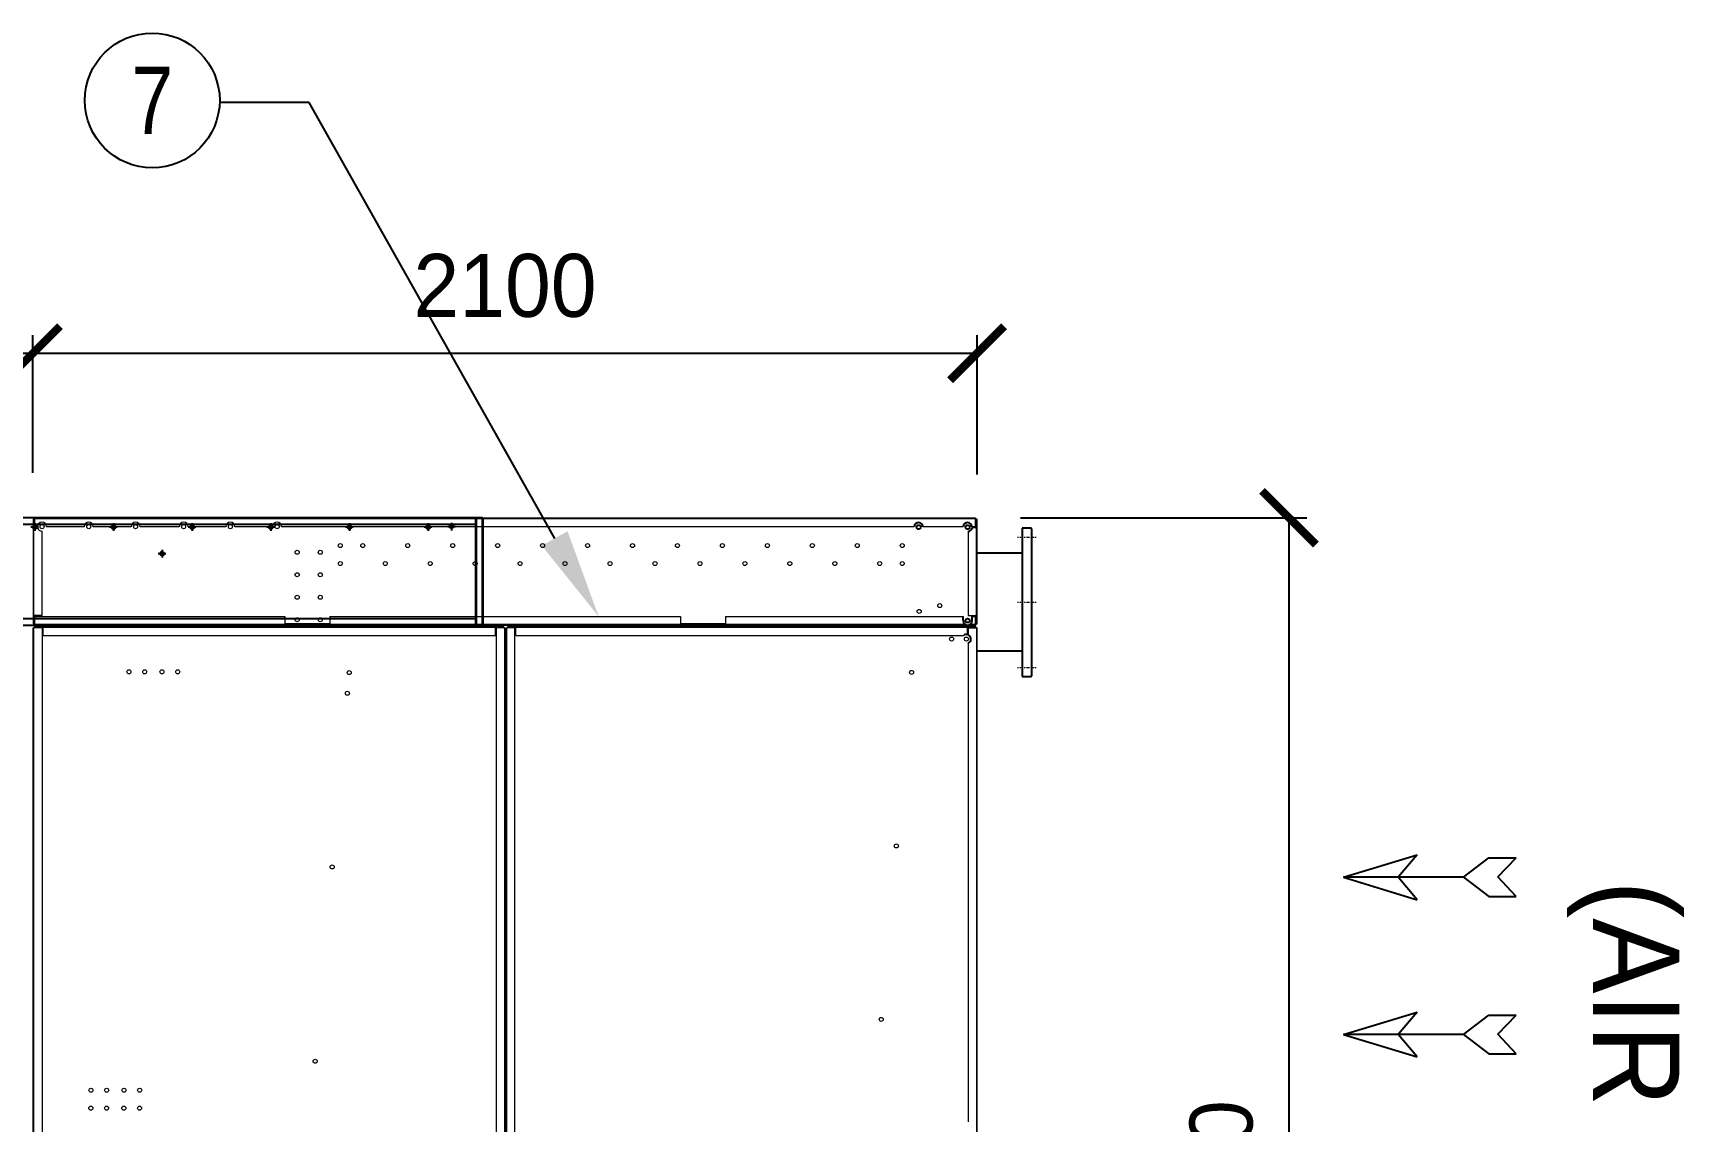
# Model space of a CAD drawing. Header units: millimetres. Extents: x 9871 to 39278, y 5493 to 26288.
# Drawn here: x 22533 to 26206, y 13206 to 15629 of the extents above; entities that cross this region are included whole.
import ezdxf
from ezdxf import colors
from ezdxf.entities.mleader import LeaderData, LeaderLine
from ezdxf.enums import TextEntityAlignment as Align
from ezdxf.math import Vec2, Vec3

# ---------------------------------------------------------------- set-up
doc = ezdxf.new("R2010")
doc.units = ezdxf.units.MM
doc.linetypes.add('CENTER', pattern=[2, 1.25, -0.25, 0.25, -0.25])
doc.linetypes.add('DGN Style 4', pattern=[4.8, 2.4, -1.2, 0, -1.2])
for name, color, linetype in [('center', 1, 'CENTER'), ('SSL', 7, 'Continuous'), ('냉각탑_dim', 1, 'Continuous'), ('냉각탑_text', 3, 'Continuous')]:
    doc.layers.add(name, color=color, linetype=linetype)
doc.layers.add('L(c)', color=1, linetype='DGN Style 4', lineweight=5)
doc.styles.add('HY울릉도L', font='')
doc.styles.get("Standard").update_dxf_attribs({"font": 'arial.ttf'})
doc.styles.add('돋움', font='Dotum.ttf')
doc.styles.get('HY울릉도L').set_extended_font_data('HY울릉도L')
doc.dimstyles.new('성지DIM', dxfattribs={"dimtxt": 3.5, "dimasz": 3, "dimexe": 1, "dimexo": 2.5, "dimgap": 2, "dimtad": 1, "dimdec": 0, "dimzin": 3, "dimdsep": 46, "dimtxsty": 'HY울릉도L', "dimblk": 'ARCHTICK', "dimcen": -2, "dimclrd": 256, "dimclre": 256, "dimclrt": 7, "dimadec": 0, "dimazin": 0, "dimtfac": 1, "dimtdec": 0, "dimtofl": 0, "dimtmove": 0, "dimatfit": 3, "dimfxl": 1, "dimtolj": 1, "dimtzin": 0, "dimlwe": -1, "dimarcsym": 0})

# ---------------------------------------------------------------- blocks, each defined once
blk = doc.blocks.new('화살표 IN OUT')
at = {"layer": '냉각탑_dim'}
for p, q in [((-322.7, 43), (-383.9, 43)), ((-343.1, 0.5), (-383.9, 43)), ((-266.4, 0), (-322.7, 43)), ((-163.5, 50), (-121.5, 0)), ((0, 0), (-163.5, 50)), ((-383.9, -43), (-343.1, 0.5)), ((-266.4, 0), (-322.7, -43)), ((-266.4, 0), (0, 0)), ((-163.5, -50), (-121.5, 0)), ((0, 0), (-163.5, -50)), ((-322.7, -43), (-383.9, -43))]:
    blk.add_line(p, q, dxfattribs=at)
blk = doc.blocks.new('_ArchTick')
at = {"color": 0, "linetype": 'ByBlock', "const_width": 0.15}
blk.add_lwpolyline([(-0.5, -0.5), (0.5, 0.5)], dxfattribs=at)
blk = doc.blocks.new('*D89')
at = {"layer": 'Defpoints', "color": 0, "transparency": 16777216}
for p in [(22533.3, 14916.4), (20133.3, 14550.4), (22533.3, 14550.4)]:
    blk.add_point(p, dxfattribs=at)
at = {"layer": '냉각탑_dim', "transparency": 16777216}
for p, q in [((20133.3, 14650.4), (20133.3, 14956.4)), ((22533.3, 14650.4), (22533.3, 14956.4))]:
    blk.add_line(p, q, dxfattribs=at)
at = {"layer": '냉각탑_dim', "lineweight": -2, "transparency": 16777216}
blk.add_line((20133.3, 14916.4), (22533.3, 14916.4), dxfattribs=at)
at = {"layer": '냉각탑_dim', "lineweight": -2, "transparency": 16777216, "xscale": 120, "yscale": 120, "zscale": 120, "rotation": 180}
blk.add_blockref('_ArchTick', (20133.3, 14916.4), dxfattribs=at)
at = {"layer": '냉각탑_dim', "lineweight": -2, "transparency": 16777216, "xscale": 120, "yscale": 120, "zscale": 120}
blk.add_blockref('_ArchTick', (22533.3, 14916.4), dxfattribs=at)
at = {"layer": '냉각탑_dim', "color": 7, "transparency": 16777216, "insert": (21333.3, 15066.4), "char_height": 140, "attachment_point": 5, "style": 'HY울릉도L'}
blk.add_mtext('\\A1;2400', dxfattribs=at)
blk = doc.blocks.new('*D90')
at = {"layer": 'Defpoints', "color": 0, "transparency": 16777216}
for p in [(24633.4, 14916.4), (22533.3, 14550.4), (24633.4, 14546.9)]:
    blk.add_point(p, dxfattribs=at)
at = {"layer": '냉각탑_dim', "transparency": 16777216}
for p, q in [((22533.3, 14650.4), (22533.3, 14956.4)), ((24633.4, 14646.9), (24633.4, 14956.4))]:
    blk.add_line(p, q, dxfattribs=at)
at = {"layer": '냉각탑_dim', "lineweight": -2, "transparency": 16777216}
blk.add_line((22533.3, 14916.4), (24633.4, 14916.4), dxfattribs=at)
at = {"layer": '냉각탑_dim', "lineweight": -2, "transparency": 16777216, "xscale": 120, "yscale": 120, "zscale": 120, "rotation": 180}
blk.add_blockref('_ArchTick', (22533.3, 14916.4), dxfattribs=at)
at = {"layer": '냉각탑_dim', "lineweight": -2, "transparency": 16777216, "xscale": 120, "yscale": 120, "zscale": 120}
blk.add_blockref('_ArchTick', (24633.4, 14916.4), dxfattribs=at)
at = {"layer": '냉각탑_dim', "color": 7, "transparency": 16777216, "insert": (23583.3, 15066.4), "char_height": 140, "attachment_point": 5, "style": 'HY울릉도L'}
blk.add_mtext('\\A1;2100', dxfattribs=at)
blk = doc.blocks.new('*D92')
at = {"layer": 'Defpoints', "color": 0, "transparency": 16777216}
for p in [(24629.9, 14550.4), (24629.9, 11550.4), (25327.2, 11550.4)]:
    blk.add_point(p, dxfattribs=at)
at = {"layer": '냉각탑_dim', "transparency": 16777216}
for p, q in [((24729.9, 14550.4), (25367.2, 14550.4)), ((24729.9, 11550.4), (25367.2, 11550.4))]:
    blk.add_line(p, q, dxfattribs=at)
at = {"layer": '냉각탑_dim', "lineweight": -2, "transparency": 16777216}
blk.add_line((25327.2, 14550.4), (25327.2, 11550.4), dxfattribs=at)
at = {"layer": '냉각탑_dim', "lineweight": -2, "transparency": 16777216, "xscale": 120, "yscale": 120, "zscale": 120}
for p, rotation in [((25327.2, 14550.4), 90), ((25327.2, 11550.4), 270)]:
    blk.add_blockref('_ArchTick', p, dxfattribs=dict(at, rotation=rotation))
at = {"layer": '냉각탑_dim', "color": 7, "transparency": 16777216, "insert": (25177.2, 13050.4), "char_height": 140, "attachment_point": 5, "rotation": 90, "style": 'HY울릉도L'}
blk.add_mtext('\\A1;3000', dxfattribs=at)
blk = doc.blocks.new('A$C799753AE')
for p, q in [((0, 11), (0, 251)), ((1100, 251), (0, 251)), ((3400, 251), (0, 251)), ((3400, 251), (0, 251)), ((15, 251), (15, 11)), ((3385, 236), (15, 236)), ((3400, 251), (1102, 251)), ((3400, 251), (1102, 251)), ((3400, 11), (0, 11)), ((42, 11), (0, 11)), ((42, 11), (0, 11)), ((3385, 26), (15, 26)), ((142, 11), (1934, 11))]:
    blk.add_line(p, q)
at = {"color": 7, "lineweight": 35}
for p, q in [((3385, 251), (3385, 11)), ((3400, 251), (3400, 11)), ((3400, 251), (3400, 11)), ((3400, 251), (3400, 11)), ((3400, 251), (3400, 11))]:
    blk.add_line(p, q, dxfattribs=at)
for centre in [(25, 230), (200, 230), (375, 230), (550, 230), (725, 230), (900, 230), (1075, 230), (1127, 230), (1302, 230), (1477, 230), (1652, 230), (1827, 230), (2002, 230), (2177, 230), (2229, 230), (2404, 230), (2579, 230), (2754, 230), (2929, 230), (3104, 230), (3279, 230), (21, 184), (1101, 182), (1101, 182), (2249, 184), (2249, 184), (2687.2, 170.7), (2249, 84), (2249, 84), (21, 34)]:
    blk.add_circle(centre, 4.5)
at = {"color": 7, "lineweight": 15}
blk.add_circle((3331, 231), 4.5, dxfattribs=at)
at = {"layer": 'center'}
for p, q in [((33.5, 230), (16.5, 230)), ((25, 238.5), (25, 221.5)), ((208.5, 230), (191.5, 230)), ((200, 238.5), (200, 221.5)), ((383.5, 230), (366.5, 230)), ((375, 238.5), (375, 221.5)), ((558.5, 230), (541.5, 230)), ((550, 238.5), (550, 221.5)), ((733.5, 230), (716.5, 230)), ((725, 238.5), (725, 221.5)), ((908.5, 230), (891.5, 230)), ((900, 238.5), (900, 221.5)), ((1083.5, 230), (1066.5, 230)), ((1075, 238.5), (1075, 221.5)), ((1135.5, 230), (1118.5, 230)), ((1127, 238.5), (1127, 221.5)), ((1310.5, 230), (1293.5, 230)), ((1302, 238.5), (1302, 221.5)), ((1485.5, 230), (1468.5, 230)), ((1477, 238.5), (1477, 221.5)), ((1660.5, 230), (1643.5, 230)), ((1652, 238.5), (1652, 221.5)), ((1835.5, 230), (1818.5, 230)), ((1827, 238.5), (1827, 221.5)), ((2010.5, 230), (1993.5, 230)), ((2002, 238.5), (2002, 221.5)), ((2185.5, 230), (2168.5, 230)), ((2177, 238.5), (2177, 221.5)), ((2237.5, 230), (2220.5, 230)), ((2229, 238.5), (2229, 221.5)), ((2412.5, 230), (2395.5, 230)), ((2404, 238.5), (2404, 221.5)), ((2587.5, 230), (2570.5, 230)), ((2579, 238.5), (2579, 221.5)), ((2762.5, 230), (2745.5, 230)), ((2754, 238.5), (2754, 221.5)), ((2937.5, 230), (2920.5, 230)), ((2929, 238.5), (2929, 221.5)), ((3112.5, 230), (3095.5, 230)), ((3104, 238.5), (3104, 221.5)), ((3287.5, 230), (3270.5, 230)), ((3279, 238.5), (3279, 221.5)), ((3339.5, 231), (3322.5, 231)), ((3331, 239.5), (3331, 222.5)), ((29.5, 184), (12.5, 184)), ((12.5, 184), (29.5, 184)), ((21, 192.5), (21, 175.5)), ((1101, 190.5), (1101, 173.5)), ((2240.5, 184), (2257.5, 184)), ((2249, 192.5), (2249, 175.5)), ((1092.5, 182), (1109.5, 182)), ((2695.7, 170.7), (2678.7, 170.7)), ((2687.2, 179.2), (2687.2, 162.2)), ((2240.5, 84), (2257.5, 84)), ((2249, 92.5), (2249, 75.5)), ((21, 42.5), (21, 25.5)), ((12.5, 34), (29.5, 34)), ((50, 17), (50, 0)), ((250, 17), (250, 0)), ((450, 17), (450, 0))]:
    blk.add_line(p, q, dxfattribs=at)
blk = doc.blocks.new('*U73')
for p, q in [((-11, 165), (-11, -165)), ((9, 165), (-11, 165)), ((11, -163), (11, 163)), ((-11, -165), (9, -165))]:
    blk.add_line(p, q)
for centre, start, end in [((9, 163), 0, 90), ((9, -163), 270, 0)]:
    blk.add_arc(centre, 2, start, end)
blk = doc.blocks.new('A$C9ace8947')
at = {"layer": 'L(c)'}
for p, q in [((0, 310), (42, 310)), ((0, 165), (42, 165)), ((0, 20), (42, 20))]:
    blk.add_line(p, q, dxfattribs=at)
blk.add_blockref('*U73', (21, 165))
blk = doc.blocks.new('1')
at = {"color": 7, "lineweight": 15}
for p, q in [((22535.4, 14546.9), (22533.4, 14546.9)), ((22533.4, 14546.9), (22533.4, 14528.4)), ((22535.4, 14528.4), (22535.4, 14546.9)), ((22536.9, 14546.9), (22535.4, 14546.9)), ((22536.9, 14546.9), (22536.9, 14550.4)), ((22536.9, 14550.4), (24629.9, 14550.4)), ((22536.9, 14548.4), (24629.9, 14548.4)), ((22536.9, 14546.9), (22536.9, 14530.4)), ((22626.9, 14550.4), (22626.9, 14548.4)), ((22639.9, 14550.4), (22639.9, 14548.4)), ((22674.4, 14550.4), (22674.4, 14548.4)), ((22692.4, 14550.4), (22692.4, 14548.4)), ((22720.4, 14550.4), (22720.4, 14548.4)), ((22738.4, 14550.4), (22738.4, 14548.4)), ((24428.4, 14550.4), (24428.4, 14548.4)), ((24446.4, 14550.4), (24446.4, 14548.4)), ((24474.4, 14550.4), (24474.4, 14548.4)), ((24492.4, 14550.4), (24492.4, 14548.4)), ((24526.9, 14550.4), (24526.9, 14548.4)), ((24539.9, 14550.4), (24539.9, 14548.4)), ((24629.9, 14546.9), (24629.9, 14550.4)), ((24629.9, 14530.4), (24629.9, 14546.9)), ((24629.9, 14546.9), (24631.4, 14546.9)), ((24631.4, 14546.9), (24631.4, 14528.4)), ((24633.4, 14546.9), (24631.4, 14546.9)), ((24633.4, 14528.4), (24633.4, 14546.9)), ((22533.4, 14528.4), (22536.9, 14528.4)), ((22533.4, 14528.4), (22533.4, 14332.4)), ((22535.4, 14524.9), (22533.4, 14524.9)), ((22535.4, 14515.9), (22533.4, 14515.9)), ((22535.4, 14332.4), (22535.4, 14528.4)), ((22543.4, 14530.4), (22536.9, 14530.4)), ((22536.9, 14528.4), (22543.6, 14528.4)), ((22553.4, 14332.4), (22553.4, 14520.4)), ((22647.4, 14530.4), (22563.4, 14530.4)), ((22751.4, 14530.4), (22667.4, 14530.4)), ((22858.4, 14530.4), (22771.4, 14530.4)), ((22962.4, 14530.4), (22878.4, 14530.4)), ((23066.4, 14530.4), (22982.4, 14530.4)), ((24493.4, 14530.4), (23086.4, 14530.4)), ((24602.4, 14530.4), (24513.3, 14530.4)), ((24613.4, 14519.4), (24613.4, 14332.4)), ((24629.9, 14530.4), (24622.3, 14530.4)), ((24622.3, 14528.4), (24629.9, 14528.4)), ((24633.4, 14528.4), (24629.9, 14528.4)), ((24631.4, 14528.4), (24631.4, 14332.4)), ((24633.4, 14524.9), (24631.4, 14524.9)), ((24633.4, 14515.9), (24631.4, 14515.9)), ((24633.4, 14332.4), (24633.4, 14528.4)), ((22535.4, 14434.9), (22533.4, 14434.9)), ((24633.4, 14434.9), (24631.4, 14434.9)), ((22535.4, 14425.9), (22533.4, 14425.9)), ((24633.4, 14425.9), (24631.4, 14425.9)), ((22535.4, 14344.9), (22533.4, 14344.9)), ((22535.4, 14335.9), (22533.4, 14335.9)), ((22533.4, 14332.4), (22536.9, 14332.4)), ((22533.4, 14332.4), (22533.4, 14313.9)), ((22535.4, 14313.9), (22535.4, 14332.4)), ((22553.4, 14332.4), (22536.9, 14332.4)), ((22536.9, 14330.4), (23093.4, 14330.4)), ((22536.9, 14330.4), (22536.9, 14313.9)), ((23093.4, 14330.4), (23093.4, 14313.9)), ((23193.4, 14330.4), (23973.4, 14330.4)), ((23193.4, 14330.4), (23193.4, 14313.9)), ((23973.4, 14330.4), (23973.4, 14313.9)), ((24073.4, 14330.4), (24602.4, 14330.4)), ((24073.4, 14330.4), (24073.4, 14313.9)), ((24613.4, 14332.4), (24629.9, 14332.4)), ((24622.4, 14330.4), (24629.9, 14330.4)), ((24633.4, 14332.4), (24629.9, 14332.4)), ((24629.9, 14313.9), (24629.9, 14330.4)), ((24633.4, 14344.9), (24631.4, 14344.9)), ((24633.4, 14335.9), (24631.4, 14335.9)), ((24631.4, 14332.4), (24631.4, 14313.9)), ((24633.4, 14313.9), (24633.4, 14332.4)), ((22533.4, 14313.9), (22535.4, 14313.9)), ((22533.4, 12055.5), (22533.4, 14305.3)), ((22536.5, 14305.3), (22533.4, 14305.3)), ((22535, 12055.5), (22535, 14305.3)), ((22536.9, 14313.9), (22535.4, 14313.9)), ((22555, 14308.4), (22536.5, 14308.4)), ((22536.5, 14308.4), (22536.5, 14306.8)), ((22536.5, 14306.8), (22555, 14306.8)), ((22536.5, 14305.3), (22536.5, 14306.8)), ((22553.4, 14305.3), (22536.5, 14305.3)), ((22536.9, 14313.9), (22536.9, 14310.4)), ((24608, 14312.4), (22536.9, 14312.4)), ((24629.9, 14310.4), (22536.9, 14310.4)), ((22553.4, 14305.3), (22553.4, 12081.8)), ((22553.9, 14308.4), (22553.9, 14306.8)), ((22555, 14305.3), (22555, 14308.4)), ((22555, 14308.4), (23561.8, 14308.4)), ((22555, 14306.8), (23561.8, 14306.8)), ((22555, 14305.3), (22555, 14288.4)), ((22555, 14288.4), (23561.8, 14288.4)), ((22555.4, 14310.4), (22555.4, 14312.4)), ((22561.4, 14310.4), (22561.4, 14312.4)), ((22562.9, 14308.4), (22562.9, 14306.8)), ((22753.9, 14308.4), (22753.9, 14306.8)), ((22755.4, 14310.4), (22755.4, 14312.4)), ((22761.4, 14310.4), (22761.4, 14312.4)), ((22762.9, 14308.4), (22762.9, 14306.8)), ((22953.9, 14308.4), (22953.9, 14306.8)), ((22955.4, 14310.4), (22955.4, 14312.4)), ((22961.4, 14310.4), (22961.4, 14312.4)), ((22962.9, 14308.4), (22962.9, 14306.8)), ((23193.4, 14313.9), (23093.4, 14313.9)), ((23153.9, 14308.4), (23153.9, 14306.8)), ((23155.4, 14310.4), (23155.4, 14312.4)), ((23161.4, 14310.4), (23161.4, 14312.4)), ((23162.9, 14308.4), (23162.9, 14306.8)), ((23353.9, 14308.4), (23353.9, 14306.8)), ((23355.4, 14310.4), (23355.4, 14312.4)), ((23361.4, 14310.4), (23361.4, 14312.4)), ((23362.9, 14308.4), (23362.9, 14306.8)), ((23553.9, 14308.4), (23553.9, 14306.8)), ((23555.4, 14310.4), (23555.4, 14312.4)), ((23561.4, 14310.4), (23561.4, 14312.4)), ((23561.8, 14305.3), (23561.8, 14308.4)), ((23580.3, 14308.4), (23561.8, 14308.4)), ((23561.8, 14306.8), (23580.3, 14306.8)), ((23561.8, 14288.4), (23561.8, 14305.3)), ((23562.9, 14308.4), (23562.9, 14306.8)), ((23580.3, 14305.3), (23563.4, 14305.3)), ((23563.4, 14305.3), (23563.4, 12055.5)), ((23580.3, 14306.8), (23580.3, 14308.4)), ((23580.3, 14305.3), (23580.3, 14306.8)), ((23580.3, 14305.3), (23583.4, 14305.3)), ((23581.8, 14305.3), (23581.8, 12055.5)), ((23583.4, 14305.3), (23583.4, 12055.5)), ((23585.4, 14305.3), (23585.4, 12055.5)), ((23585.4, 14305.3), (23588.5, 14305.3)), ((23587, 12055.5), (23587, 14305.3)), ((23588.5, 14308.4), (23588.5, 14306.8)), ((23607, 14308.4), (23588.5, 14308.4)), ((23588.5, 14305.3), (23588.5, 14306.8)), ((23588.5, 14306.8), (23607, 14306.8)), ((23605.4, 14305.3), (23588.5, 14305.3)), ((23604.9, 14308.4), (23604.9, 14306.8)), ((23605.4, 12055.5), (23605.4, 14305.3)), ((23606.4, 14310.4), (23606.4, 14312.4)), ((24611.8, 14308.4), (23607, 14308.4)), ((23607, 14308.4), (23607, 14305.3)), ((23607, 14306.8), (24611.8, 14306.8)), ((23607, 14288.4), (23607, 14305.3)), ((23607, 14288.4), (24603.6, 14288.4)), ((23612.4, 14310.4), (23612.4, 14312.4)), ((23613.9, 14308.4), (23613.9, 14306.8)), ((23804.9, 14308.4), (23804.9, 14306.8)), ((23806.4, 14310.4), (23806.4, 14312.4)), ((23812.4, 14310.4), (23812.4, 14312.4)), ((23813.9, 14308.4), (23813.9, 14306.8)), ((24073.4, 14313.9), (23973.4, 14313.9)), ((24004.9, 14308.4), (24004.9, 14306.8)), ((24006.4, 14310.4), (24006.4, 14312.4)), ((24012.4, 14310.4), (24012.4, 14312.4)), ((24013.9, 14308.4), (24013.9, 14306.8)), ((24204.9, 14308.4), (24204.9, 14306.8)), ((24206.4, 14310.4), (24206.4, 14312.4)), ((24212.4, 14310.4), (24212.4, 14312.4)), ((24213.9, 14308.4), (24213.9, 14306.8)), ((24404.9, 14308.4), (24404.9, 14306.8)), ((24406.4, 14310.4), (24406.4, 14312.4)), ((24412.4, 14310.4), (24412.4, 14312.4)), ((24413.9, 14308.4), (24413.9, 14306.8)), ((24604.9, 14308.4), (24604.9, 14306.8)), ((24606.4, 14310.4), (24606.4, 14312.4)), ((24630.3, 14308.4), (24611.8, 14308.4)), ((24611.8, 14308.4), (24611.8, 14305.3)), ((24611.8, 14306.8), (24630.3, 14306.8)), ((24611.8, 14290.1), (24611.8, 14305.3)), ((24612.4, 14310.4), (24612.4, 14311.4)), ((24613.4, 14305.3), (24630.3, 14305.3)), ((24613.4, 14305.3), (24613.4, 14289.7)), ((24613.9, 14308.4), (24613.9, 14306.8)), ((24629.9, 14312.4), (24616.7, 14312.4)), ((24629.9, 14313.9), (24629.9, 14310.4)), ((24629.9, 14313.9), (24631.4, 14313.9)), ((24630.3, 14306.8), (24630.3, 14308.4)), ((24630.3, 14305.3), (24630.3, 14306.8)), ((24633.4, 14305.3), (24630.3, 14305.3)), ((24631.4, 14313.9), (24633.4, 14313.9)), ((24631.8, 14305.3), (24631.8, 12055.5)), ((24633.4, 12055.5), (24633.4, 14305.3)), ((22533.4, 14284.9), (22535, 14284.9)), ((22533.4, 14275.9), (22535, 14275.9)), ((23583.4, 14283.4), (23581.8, 14283.4)), ((23583.4, 14277.4), (23581.8, 14277.4)), ((23585.4, 14284.9), (23587, 14284.9)), ((23585.4, 14275.9), (23587, 14275.9)), ((24613.4, 14271.1), (24613.4, 13205.7)), ((24631.8, 14284.9), (24633.4, 14284.9)), ((24631.8, 14275.9), (24633.4, 14275.9)), ((22533.4, 14064.9), (22535, 14064.9)), ((22533.4, 14055.9), (22535, 14055.9)), ((23583.4, 14063.4), (23581.8, 14063.4)), ((23583.4, 14057.4), (23581.8, 14057.4)), ((23585.4, 14064.9), (23587, 14064.9)), ((23585.4, 14055.9), (23587, 14055.9)), ((24631.8, 14064.9), (24633.4, 14064.9)), ((24631.8, 14055.9), (24633.4, 14055.9)), ((22533.4, 13844.9), (22535, 13844.9)), ((22533.4, 13835.9), (22535, 13835.9)), ((23583.4, 13843.4), (23581.8, 13843.4)), ((23583.4, 13837.4), (23581.8, 13837.4)), ((23585.4, 13844.9), (23587, 13844.9)), ((23585.4, 13835.9), (23587, 13835.9)), ((24631.8, 13844.9), (24633.4, 13844.9)), ((24631.8, 13835.9), (24633.4, 13835.9)), ((22533.4, 13624.9), (22535, 13624.9)), ((22533.4, 13615.9), (22535, 13615.9)), ((23583.4, 13623.4), (23581.8, 13623.4)), ((23583.4, 13617.4), (23581.8, 13617.4)), ((23585.4, 13624.9), (23587, 13624.9)), ((23585.4, 13615.9), (23587, 13615.9)), ((24631.8, 13624.9), (24633.4, 13624.9)), ((24631.8, 13615.9), (24633.4, 13615.9)), ((22533.4, 13404.9), (22535, 13404.9)), ((23585.4, 13404.9), (23587, 13404.9)), ((24631.8, 13404.9), (24633.4, 13404.9)), ((22533.4, 13395.9), (22535, 13395.9)), ((23583.4, 13403.4), (23581.8, 13403.4)), ((23583.4, 13397.4), (23581.8, 13397.4)), ((23585.4, 13395.9), (23587, 13395.9)), ((24631.8, 13395.9), (24633.4, 13395.9))]:
    blk.add_line(p, q, dxfattribs=at)
at = {"color": 7, "lineweight": 13, "ltscale": 0.002813}
blk.add_line((22533.4, 14363.3), (22533.4, 14362.4), dxfattribs=at)
at = {"color": 7}
for p, q in [((24602.4, 14321.4), (24602.4, 14330.4)), ((24622.4, 14321.4), (24622.4, 14330.4))]:
    blk.add_line(p, q, dxfattribs=at)
at = {"color": 7, "lineweight": 15}
for centre in [(22553.4, 14530.4), (22657.4, 14530.4), (22761.4, 14530.4), (22868.4, 14530.4), (22972.4, 14530.4), (23076.4, 14530.4), (23120.9, 14473.4), (23172.4, 14473.4), (23216.9, 14488.4), (23266.9, 14488.4), (23366.9, 14488.4), (23466.9, 14488.4), (23566.9, 14488.4), (23666.9, 14488.4), (23766.9, 14488.4), (23866.9, 14488.4), (23966.9, 14488.4), (24066.9, 14488.4), (24166.9, 14488.4), (24266.9, 14488.4), (24366.9, 14488.4), (24466.9, 14488.4), (23216.9, 14448.4), (23316.9, 14448.4), (23416.9, 14448.4), (23516.9, 14448.4), (23616.9, 14448.4), (23716.9, 14448.4), (23816.9, 14448.4), (23916.9, 14448.4), (24016.9, 14448.4), (24116.9, 14448.4), (24216.9, 14448.4), (24316.9, 14448.4), (24416.9, 14448.4), (24466.9, 14448.4), (23120.9, 14423.4), (23172.4, 14423.4), (23120.9, 14373.4), (23172.4, 14373.4), (23120.9, 14323.4), (23172.4, 14323.4), (24504.5, 14341.8), (24550.4, 14354.7), (22746.8, 14207.4), (22781.8, 14207.4), (22820.2, 14207.4), (22855.2, 14207.4), (23236.7, 14205.6), (24487.6, 14206.1), (23232.7, 14159.7), (24453.8, 13820), (23198.8, 13773.2), (24420.1, 13434), (23161, 13340.9), (22662.2, 13276.4), (22697.2, 13276.4), (22735.6, 13276.4), (22770.6, 13276.4), (22661.9, 13236.4), (22696.9, 13236.4), (22735.3, 13236.4), (22770.3, 13236.4)]:
    blk.add_circle(centre, 4.5, dxfattribs=at)
for centre in [(24503.4, 14529.4), (24612.4, 14529.4), (24612.4, 14321.4)]:
    blk.add_circle(centre, 4.5)
at = {"color": 7, "lineweight": 13}
for centre in [(24576.6, 14280.4), (24609.6, 14280.4)]:
    blk.add_circle(centre, 4.5, dxfattribs=at)
at = {"color": 7, "lineweight": 15}
for centre, start, end in [((22553.4, 14530.4), 0, 180), ((22553.4, 14530.4), 191.5372, 270), ((22657.4, 14530.4), 0, 180), ((22761.4, 14530.4), 0, 180), ((22868.4, 14530.4), 0, 180), ((22972.4, 14530.4), 0, 180), ((23076.4, 14530.4), 0, 180)]:
    blk.add_arc(centre, 10, start, end, dxfattribs=at)
at = {"color": 7}
for centre, start, end in [((24503.4, 14529.4), 5.7392, 174.2608), ((24612.4, 14529.4), 5.7392, 174.2608), ((24612.4, 14529.4), 275.7392, 354.2608), ((24612.4, 14321.4), 180, 0), ((24609.6, 14280.4), 77.6353, 126.8703), ((24609.6, 14280.4), 291.9707, 68.0293)]:
    blk.add_arc(centre, 10, start, end, dxfattribs=at)
at = {"layer": 'SSL'}
for p, q in [((24733.4, 14471.3), (24633.4, 14471.3)), ((24733.4, 14253.3), (24633.4, 14253.3))]:
    blk.add_line(p, q, dxfattribs=at)
at = {"color": 7}
blk.add_blockref('A$C799753AE', (20133.3, 14299.4), dxfattribs=at)
at = {"layer": 'SSL'}
blk.add_blockref('A$C9ace8947', (24723.4, 14197.3), dxfattribs=at)

msp = doc.modelspace()

# ---------------------------------------------------------------- linework, layer by layer
at = {"layer": '냉각탑_dim', "linetype": 'ByBlock', "lineweight": -3}
msp.add_circle((22798.6, 15479), 150, dxfattribs=at)

# ---------------------------------------------------------------- block references
msp.add_blockref('1', (0, 0))
at = {"layer": '냉각탑_dim', "xscale": -1}
for p in [(25448.7, 13750.4), (25448.7, 13400.4)]:
    msp.add_blockref('화살표 IN OUT', p, dxfattribs=at)

# ---------------------------------------------------------------- texts
at = {"layer": '냉각탑_text', "width": 0.8}
msp.add_text('7', height=150, dxfattribs=at).set_placement((22798.6, 15479), align=Align.MIDDLE_CENTER)
at = {"layer": '냉각탑_text', "style": '돋움'}
msp.add_text('(AIR INLET)', height=192, rotation=270, dxfattribs=at).set_placement((26099.7, 13059), align=Align.MIDDLE_CENTER)

# ---------------------------------------------------------------- dimensions: what is measured, and where the dimension line sits
at = {"layer": '냉각탑_dim'}
for base, p1, p2, picture, middle in [((22533.3, 14916.4), (20133.3, 14550.4), (22533.3, 14550.4), '*D89', (21333.3, 15066.4)), ((24633.4, 14916.4), (22533.3, 14550.4), (24633.4, 14546.9), '*D90', (23583.3, 15066.4))]:
    dim = msp.add_linear_dim(base=base, p1=p1, p2=p2, dimstyle='성지DIM', override={"dimscale": 40}, dxfattribs=at)
    dim.commit()
    dim.dimension.update_dxf_attribs({"geometry": picture, "text_midpoint": middle})
dim = msp.add_linear_dim(base=(25327.2, 11550.4), p1=(24629.9, 14550.4), p2=(24629.9, 11550.4), angle=90, dimstyle='성지DIM', override={"dimscale": 40}, dxfattribs=at)
dim.commit()
dim.dimension.update_dxf_attribs({"geometry": '*D92', "text_midpoint": (25177.2, 13050.4)})

# ---------------------------------------------------------------- leaders
at = {"layer": '냉각탑_dim', "lineweight": -3}
ml = msp.add_multileader_mtext('Standard', dxfattribs=at)
ml.set_content('')
ml.set_leader_properties(color=256)
ml.build(insert=Vec2(0, 0))
ml.multileader.update_dxf_attribs({"text_right_attachment_type": 6, "dogleg_length": 5, "arrow_head_size": 199.5, "scale": 30})
ctx = ml.context
ctx.base_point, ctx.scale, ctx.char_height, ctx.arrow_head_size, ctx.landing_gap_size, ctx.plane_origin = Vec3(22948.5, 15474.3), 30, 7.18, 199.5, 3.59, Vec3(23540.4, 14954.3)
ctx.right_attachment, ctx.text_align_type = 6, 2
notes = []
notes.append((ctx, [(0, (1, 1, 0), (23148, 15474.3), (-1, 0), 199.5, [(0, [(23791.6, 14330.4)], 0, [])])]))
ctx.mtext, ml.multileader.dxf.content_type = None, 0
for ctx, leaders in notes:
    for number, flags, end, landing, length, lines in leaders:
        leader = LeaderData()
        leader.index, (leader.has_last_leader_line, leader.has_dogleg_vector, leader.attachment_direction) = number, flags
        leader.last_leader_point, leader.dogleg_vector, leader.dogleg_length = Vec3(end), Vec3(landing), length
        for number, points, colour, breaks in lines:
            line = LeaderLine()
            line.index, line.vertices, line.color, line.breaks = number, Vec3.list(points), colors.encode_raw_color(colour), breaks
            leader.lines.append(line)
        ctx.leaders.append(leader)

doc.saveas('drawing.dxf')
